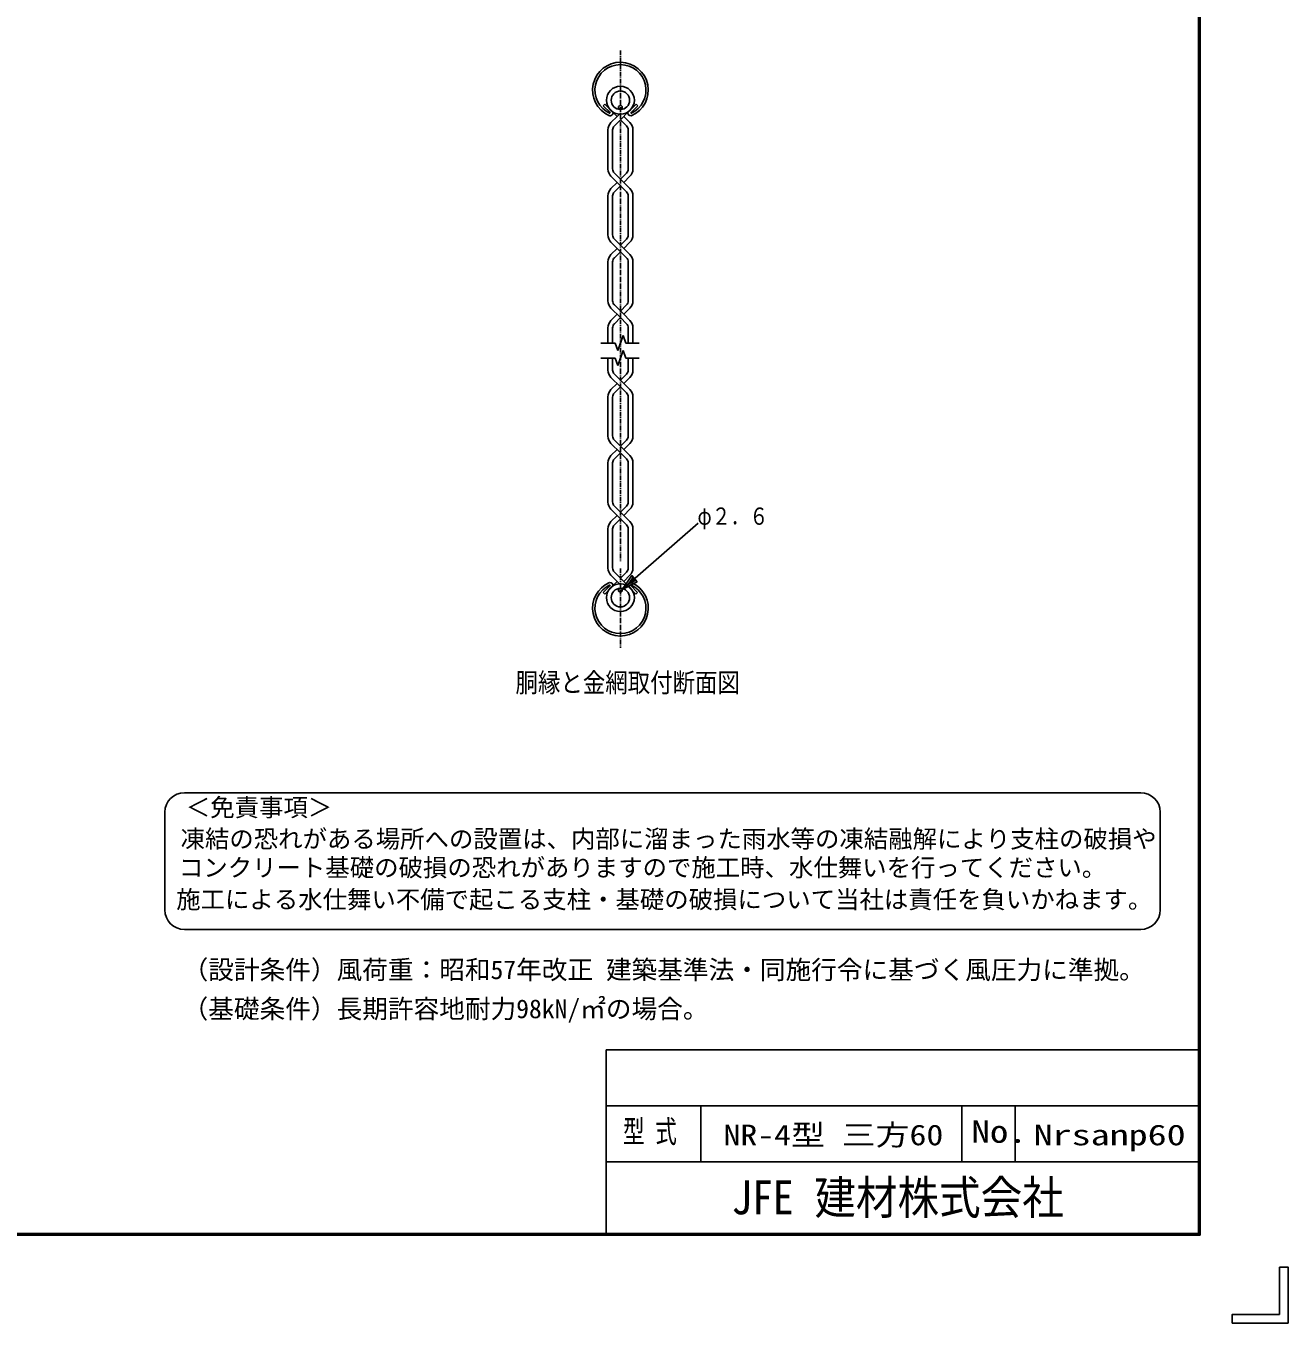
# Model space of a CAD drawing. Units: millimetres, scale not verified. Extents: x -4425 to 4425, y -3150 to 3150.
# Drawn here: x 1198 to 4425, y -3150 to 169 of the extents above; entities that cross this region are included whole.
import ezdxf
from ezdxf.enums import TextEntityAlignment as Align

# ---------------------------------------------------------------- set-up
doc = ezdxf.new("R2010")
doc.units = ezdxf.units.MM
doc.header["$LTSCALE"] = 20
doc.linetypes.add('USER2', pattern=[1.125, 0.75, -0.125, 0.125, -0.125])
doc.linetypes.add('USER3', pattern=[0.906, 0.591, -0.118, 0.079, -0.118])
for name, color, linetype, lineweight in [('0-1_1', 7, 'Continuous', 25), ('0-2_0', 7, 'Continuous', 25), ('0-3_CENTLN-L', 2, 'USER2', 25), ('0-7_WAKU', 7, 'Continuous', 25), ('0-A_D-TTL-TXT', 2, 'Continuous', 25)]:
    doc.layers.add(name, color=color, linetype=linetype, lineweight=lineweight)
doc.styles.add('ＭＳ ゴシック', font='')
doc.styles.get('ＭＳ ゴシック').set_extended_font_data('MS Gothic')

# ---------------------------------------------------------------- blocks, each defined once
blk = doc.blocks.new('C10')
at = {"layer": '0-1_1', "color": 4}
blk.add_line((8131.69, 6130.13), (8390.43, 6356.73), dxfattribs=at)
blk.add_lwpolyline([(8183.05, 6156.5), (8131.69, 6130.13), (8164.6, 6177.56)], close=True, dxfattribs=at)
blk.add_lwpolyline([(8178.43, 6161.76), (8152.76, 6148.58), (8169.21, 6172.3)], dxfattribs=at)

msp = doc.modelspace()

# ---------------------------------------------------------------- linework, layer by layer
at = {"layer": '0-1_1'}
for p, q in [((2678.12, -31.13), (2673.88, -35.37)), ((2697.32, -50.33), (2678.12, -31.13)), ((2738.59, -50.74), (2757.79, -31.53)), ((2757.79, -31.53), (2762.04, -35.78)), ((2692.47, -53.97), (2673.88, -35.37)), ((2693.64, -78.55), (2709.34, -62.85)), ((2709.34, -62.85), (2696.91, -50.42)), ((2709.34, -62.85), (2715.38, -56.82)), ((2742.01, -78.55), (2726.31, -62.85)), ((2743.44, -54.37), (2762.04, -35.78)), ((2685.95, -97.11), (2685.95, -197.34)), ((2697.95, -97.42), (2697.95, -197.03)), ((2733.31, -86.82), (2717.83, -71.34)), ((2737.7, -97.42), (2737.7, -197.03)), ((2749.7, -97.11), (2749.7, -197.34)), ((2717.83, -240.09), (2693.64, -215.9)), ((2693.64, -247.3), (2709.34, -231.6)), ((2726.31, -231.6), (2702.35, -207.63)), ((2717.83, -223.12), (2733.31, -207.63)), ((2726.31, -231.6), (2742.01, -215.9)), ((2742.01, -247.3), (2726.31, -231.6)), ((2702.35, -255.57), (2717.83, -240.09)), ((2733.31, -255.57), (2717.83, -240.09)), ((2685.95, -265.86), (2685.95, -366.09)), ((2697.95, -266.17), (2697.95, -365.78)), ((2737.7, -266.17), (2737.7, -365.78)), ((2749.7, -265.86), (2749.7, -366.09)), ((2717.83, -408.84), (2693.64, -384.65)), ((2726.31, -400.35), (2702.35, -376.38)), ((2717.83, -391.87), (2733.31, -376.38)), ((2726.31, -400.35), (2742.01, -384.65)), ((2693.64, -416.05), (2709.34, -400.35)), ((2702.35, -424.32), (2717.83, -408.84)), ((2733.31, -424.32), (2717.83, -408.84)), ((2742.01, -416.05), (2726.31, -400.35)), ((2685.95, -434.61), (2685.95, -534.84)), ((2697.95, -434.92), (2697.95, -534.53)), ((2737.7, -434.92), (2737.7, -534.53)), ((2749.7, -434.61), (2749.7, -534.84)), ((2717.83, -577.59), (2693.64, -553.4)), ((2726.31, -569.1), (2702.35, -545.13)), ((2717.83, -560.62), (2733.31, -545.13)), ((2726.31, -569.1), (2742.01, -553.4)), ((2693.64, -584.8), (2709.34, -569.1)), ((2702.35, -593.07), (2717.83, -577.59)), ((2733.31, -593.07), (2717.83, -577.59)), ((2742.01, -584.8), (2726.31, -569.1)), ((2685.95, -603.36), (2685.95, -642.59)), ((2697.95, -603.67), (2697.95, -642.59)), ((2737.7, -603.67), (2737.7, -642.59)), ((2749.7, -603.36), (2749.7, -642.59)), ((2685.95, -680.84), (2685.95, -711.84)), ((2697.95, -680.84), (2697.95, -711.53)), ((2737.7, -680.84), (2737.7, -711.53)), ((2749.7, -680.84), (2749.7, -711.84)), ((2726.31, -746.1), (2702.35, -722.13)), ((2717.83, -737.62), (2733.31, -722.13)), ((2717.83, -754.59), (2693.64, -730.4)), ((2693.64, -761.8), (2709.34, -746.1)), ((2702.35, -770.07), (2717.83, -754.59)), ((2733.31, -770.07), (2717.83, -754.59)), ((2726.31, -746.1), (2742.01, -730.4)), ((2742.01, -761.8), (2726.31, -746.1)), ((2685.95, -780.36), (2685.95, -880.59)), ((2697.95, -780.67), (2697.95, -880.28)), ((2737.7, -780.67), (2737.7, -880.28)), ((2749.7, -780.36), (2749.7, -880.59)), ((2726.31, -914.85), (2702.35, -890.88)), ((2717.83, -906.37), (2733.31, -890.88)), ((2717.83, -923.34), (2693.64, -899.15)), ((2693.64, -930.55), (2709.34, -914.85)), ((2702.35, -938.82), (2717.83, -923.34)), ((2733.31, -938.82), (2717.83, -923.34)), ((2726.31, -914.85), (2742.01, -899.15)), ((2742.01, -930.55), (2726.31, -914.85)), ((2685.95, -949.11), (2685.95, -1049.34)), ((2697.95, -949.42), (2697.95, -1049.03)), ((2737.7, -949.42), (2737.7, -1049.03)), ((2749.7, -949.11), (2749.7, -1049.34)), ((2726.31, -1083.6), (2702.35, -1059.63)), ((2717.83, -1075.12), (2733.31, -1059.63)), ((2717.83, -1092.09), (2693.64, -1067.9)), ((2693.64, -1099.3), (2709.34, -1083.6)), ((2702.35, -1107.57), (2717.83, -1092.09)), ((2733.31, -1107.57), (2717.83, -1092.09)), ((2726.31, -1083.6), (2742.01, -1067.9)), ((2742.01, -1099.3), (2726.31, -1083.6)), ((2685.95, -1117.86), (2685.95, -1218.09)), ((2697.95, -1118.18), (2697.95, -1217.78)), ((2737.7, -1118.18), (2737.7, -1217.78)), ((2749.7, -1117.86), (2749.7, -1218.09)), ((2693.43, -1268.27), (2709.34, -1252.35)), ((2715.35, -1258.36), (2693.64, -1236.65)), ((2738.86, -1264.89), (2702.35, -1228.38)), ((2717.83, -1243.87), (2733.31, -1228.38)), ((2726.31, -1252.35), (2742.01, -1236.65)), ((2692.33, -1261.99), (2673.73, -1280.58)), ((2677.97, -1284.82), (2673.73, -1280.58)), ((2697.18, -1265.62), (2677.97, -1284.82)), ((2738.45, -1266.02), (2757.65, -1285.23)), ((2743.3, -1262.39), (2761.89, -1280.98)), ((2757.65, -1285.23), (2761.89, -1280.98))]:
    msp.add_line(p, q, dxfattribs=at)
at = {"layer": '0-1_1', "color": 4}
for p, q in [((2710.9, -661.62), (2724.75, -623.56)), ((2724.75, -623.56), (2731.68, -642.59)), ((2667.66, -642.59), (2703.98, -642.59)), ((2710.9, -661.62), (2703.98, -642.59)), ((2710.9, -699.87), (2724.75, -661.81)), ((2724.75, -661.81), (2731.68, -680.84)), ((2731.68, -642.59), (2766.18, -642.59)), ((2667.66, -680.84), (2703.98, -680.84)), ((2710.9, -699.87), (2703.98, -680.84)), ((2731.68, -680.84), (2766.18, -680.84))]:
    msp.add_line(p, q, dxfattribs=at)
at = {"layer": '0-1_1'}
msp.add_lwpolyline([(2702.35, -86.82), (2717.83, -71.34), (2738.75, -50.42)], dxfattribs=at)
for centre, radius in [((2717.83, -21.28), 35.62), ((2717.83, -21.28), 23.62), ((2717.83, -39.65), 4.88), ((2717.83, -1293.9), 35.62), ((2717.83, -1293.9), 23.62), ((2717.83, -1275.15), 4.88)]:
    msp.add_circle(centre, radius, dxfattribs=at)
for centre, radius, start, end in [((2717.91, 4.45), 71.25, 292.92904, 245.65735), ((2717.91, 4.45), 65.25, 294.33545, 245.82636), ((2691.66, -53.57), 7.5, 245.55145, 10.65768), ((2744.16, -53.6), 7.5, 169.34225, 276.63836), ((2712.2, -97.11), 26.25, 134.99994, 179.99992), ((2712.95, -97.42), 15, 134.99994, 179.99992), ((2722.7, -97.42), 15, 0, 45.00122), ((2723.45, -97.11), 26.25, 0, 44.99998), ((2712.2, -197.34), 26.25, 179.99992, 225.00006), ((2712.95, -197.03), 15, 179.99992, 225.0013), ((2722.7, -197.03), 15, 315.00125, 0), ((2723.45, -197.34), 26.25, 315.00003, 0), ((2712.2, -265.86), 26.25, 134.99994, 179.99992), ((2712.95, -266.17), 15, 134.99994, 179.99992), ((2722.7, -266.17), 15, 0, 45.00122), ((2723.45, -265.86), 26.25, 0, 44.99998), ((2712.2, -366.09), 26.25, 179.99992, 225.00006), ((2712.95, -365.78), 15, 179.99992, 225.0013), ((2722.7, -365.78), 15, 315.00125, 0), ((2723.45, -366.09), 26.25, 315.00003, 0), ((2712.2, -434.61), 26.25, 134.99994, 179.99992), ((2712.95, -434.92), 15, 134.99994, 179.99992), ((2722.7, -434.92), 15, 0, 45.00122), ((2723.45, -434.61), 26.25, 0, 44.99998), ((2712.2, -534.84), 26.25, 179.99992, 225.00006), ((2712.95, -534.53), 15, 179.99992, 225.0013), ((2722.7, -534.53), 15, 315.00125, 0), ((2723.45, -534.84), 26.25, 315.00003, 0), ((2712.2, -603.36), 26.25, 134.99994, 179.99992), ((2712.95, -603.67), 15, 134.99994, 179.99992), ((2722.7, -603.67), 15, 0, 45.00122), ((2723.45, -603.36), 26.25, 0, 44.99998), ((2712.2, -711.84), 26.25, 179.99992, 225.00006), ((2712.95, -711.53), 15, 179.99992, 225.0013), ((2722.7, -711.53), 15, 315.00125, 0), ((2723.45, -711.84), 26.25, 315.00003, 0), ((2712.2, -780.36), 26.25, 134.99994, 179.99992), ((2723.45, -780.36), 26.25, 0, 44.99998), ((2712.95, -780.67), 15, 134.99994, 179.99992), ((2722.7, -780.67), 15, 0, 45.00122), ((2712.2, -880.59), 26.25, 179.99992, 225.00006), ((2712.95, -880.28), 15, 179.99992, 225.00006), ((2722.7, -880.28), 15, 315.00003, 0), ((2723.45, -880.59), 26.25, 315.00003, 0), ((2712.2, -949.11), 26.25, 134.99994, 179.99992), ((2712.95, -949.42), 15, 134.99994, 179.99992), ((2722.7, -949.42), 15, 0, 45.00122), ((2723.45, -949.11), 26.25, 0, 44.99998), ((2712.2, -1049.34), 26.25, 179.99992, 225.00006), ((2712.95, -1049.03), 15, 179.99992, 224.99883), ((2722.7, -1049.03), 15, 314.99878, 0), ((2723.45, -1049.34), 26.25, 315.00003, 0), ((2712.2, -1117.86), 26.25, 134.99994, 179.99992), ((2712.95, -1118.18), 15, 134.99994, 179.99992), ((2722.7, -1118.17), 15, 0, 45.00122), ((2723.45, -1117.86), 26.25, 0, 45.00069), ((2712.2, -1218.09), 26.25, 179.99992, 225.00006), ((2712.95, -1217.78), 15, 179.99992, 224.99883), ((2722.7, -1217.78), 15, 315.00003, 0), ((2723.45, -1218.09), 26.25, 315.00003, 0), ((2717.86, -1320.81), 71.25, 112.92904, 65.65766), ((2691.61, -1262.76), 7.5, 349.34231, 96.6383), ((2744.11, -1262.79), 7.5, 65.55139, 190.65775), ((2717.86, -1320.81), 65.25, 114.33547, 65.82672)]:
    msp.add_arc(centre, radius, start, end, dxfattribs=at)
at = {"layer": '0-3_CENTLN-L', "linetype": 'USER3'}
for p, q in [((2717.91, 105.7), (2717.91, -1200.72)), ((2717.86, -1219.56), (2717.86, -1422.06))]:
    msp.add_line(p, q, dxfattribs=at)
at = {"layer": '0-7_WAKU'}
for p, q in [((2681.67, -2450.69), (4196.12, -2450.69)), ((2681.67, -2920.76), (2681.67, -2450.69)), ((2681.67, -2593.94), (4196.12, -2593.94)), ((2923.84, -2737.19), (2923.84, -2593.94)), ((3591.3, -2737.19), (3591.3, -2593.94)), ((3727.39, -2737.19), (3727.39, -2593.94)), ((2681.67, -2737.19), (4196.12, -2737.19)), ((4403.63, -3006.51), (4403.63, -3128.27)), ((4281.87, -3149.76), (4425.12, -3149.76))]:
    msp.add_line(p, q, dxfattribs=at)
msp.add_lwpolyline([(-4049.88, 2925.24), (4200.12, 2925.24), (4200.12, -2924.76), (-4049.88, -2924.76)], close=True, dxfattribs=at)
for points in [[(4198.12, 2923.24), (4198.12, -2922.76), (-4047.88, -2922.76)], [(4196.12, 2921.24), (4196.12, -2920.76), (-4045.88, -2920.76)], [(4425.12, -3149.76), (4425.12, -3006.51), (4403.63, -3006.51)], [(4403.63, -3128.27), (4281.87, -3128.27), (4281.87, -3149.76)]]:
    msp.add_lwpolyline(points, dxfattribs=at)
at = {"layer": '0-A_D-TTL-TXT'}
for p, q in [((4048.34, -1792.94), (1602.79, -1792.94)), ((1552.79, -1842.94), (1552.79, -2092.94)), ((4098.34, -2092.94), (4098.34, -1842.94)), ((1602.79, -2142.94), (4048.34, -2142.94))]:
    msp.add_line(p, q, dxfattribs=at)
for centre, start, end in [((1602.79, -1842.94), 90, 180), ((4048.34, -1842.94), 0, 90), ((1602.79, -2092.94), 180, 270), ((4048.34, -2092.94), 270, 0)]:
    msp.add_arc(centre, 50, start, end, dxfattribs=at)

# ---------------------------------------------------------------- block references
at = {"layer": '0-2_0', "xscale": 0.75, "yscale": 0.75}
msp.add_blockref('C10', (-3376.34, -5870.8), dxfattribs=at)

# ---------------------------------------------------------------- texts
at = {"layer": '0-1_1', "color": 4, "style": 'ＭＳ ゴシック'}
for s, height, width, p in [('φ２．６', 44.15, 0.8, (2914.91, -1120.68)), ('胴縁と金網取付断面図', 49.48, 0.85, (2449.61, -1550.83))]:
    msp.add_text(s, height=height, dxfattribs=dict(at, width=width)).set_placement(p, align=Align.BOTTOM_LEFT)
at = {"layer": '0-7_WAKU', "style": 'ＭＳ ゴシック'}
for s, height, width, p in [('型 式', 57.73, 0.7, (2724.42, -2705.78)), ('NR-4型 三方60', 52.92, 1.2, (2981.3, -2710.83)), ('No.', 57.73, 1.2, (3615.66, -2705.78)), ('Nrsanp60', 52.92, 1.35, (3774.52, -2710.83)), ('JFE 建材株式会社', 86.59, 0.9, (3001.72, -2897.56))]:
    msp.add_text(s, height=height, dxfattribs=dict(at, width=width)).set_placement(p, align=Align.BOTTOM_LEFT)
at = {"layer": '0-A_D-TTL-TXT', "color": 7, "style": 'ＭＳ ゴシック'}
for s, height, p in [('＜免責事項＞ \u3000\u3000', 45.75, (1606.5, -1867.12)), ('凍結の恐れがある場所への設置は、内部に溜まった雨水等の凍結融解により支柱の破損や', 45.75, (1592.97, -1947.62)), ('コンクリート基礎の破損の恐れがありますので施工時、水仕舞いを行ってください。', 45.75, (1588.86, -2021.04)), ('施工による水仕舞い不備で起こる支柱・基礎の破損について当社は責任を負いかねます。 ', 45.75, (1581.87, -2102.54)), ('（設計条件）風荷重：昭和57年改正 建築基準法・同施行令に基づく風圧力に準拠。', 48.11, (1598.25, -2284.29)), ('（基礎条件）長期許容地耐力98kN/㎡の場合。', 48.11, (1598.25, -2384.29))]:
    msp.add_text(s, height=height, dxfattribs=at).set_placement(p, align=Align.BOTTOM_LEFT)

doc.saveas('drawing.dxf')
